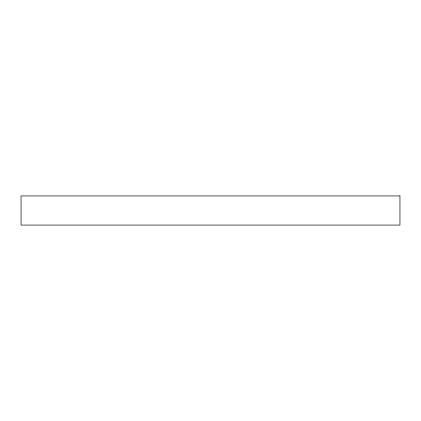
<?xml version="1.0" encoding="UTF-8"?>
<svg xmlns="http://www.w3.org/2000/svg" width="421" height="421" viewBox="0 0 421 421"><rect width="100%" height="100%" fill="white"/><g stroke="black" fill="none" stroke-linecap="round" stroke-linejoin="round"><path stroke-width="0.63" d="M399.95 195.928L21.05 195.928L21.05 225.072L399.95 225.072L399.95 195.928"/></g></svg>
